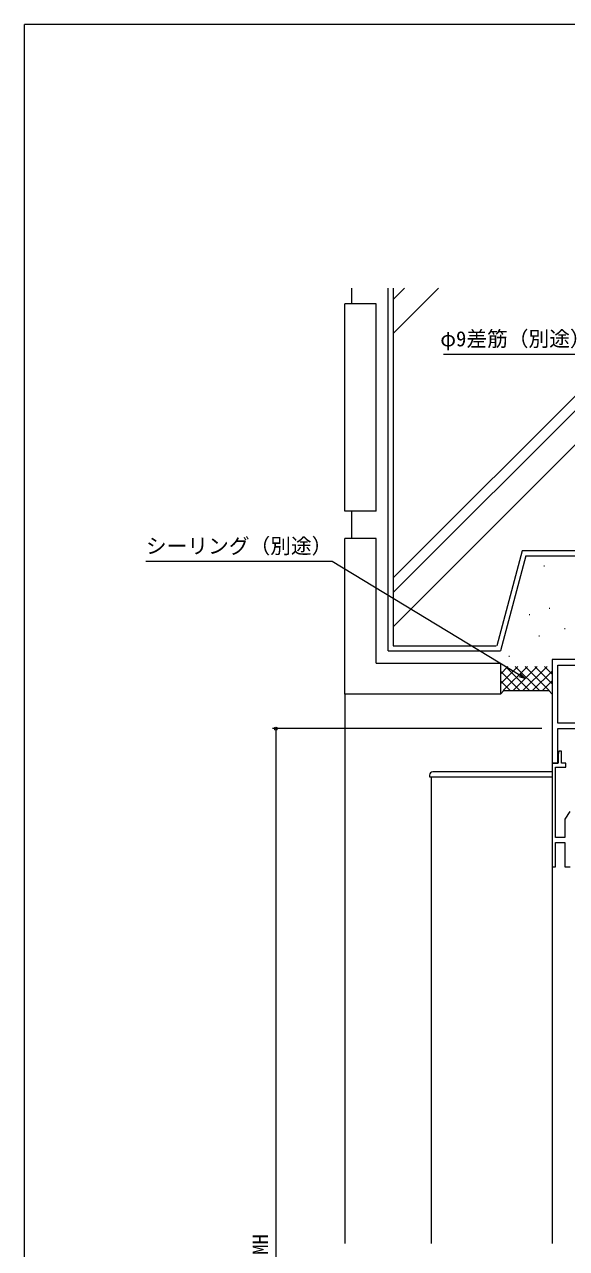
# Model space of a CAD drawing. Units: millimetres, scale not verified. Extents: x -567 to 567, y -403 to 403.
# Drawn here: x -562.7 to -405.8, y 44.7 to 399 of the extents above; entities that cross this region are included whole.
import ezdxf
from ezdxf.enums import TextEntityAlignment as Align

# ---------------------------------------------------------------- set-up
doc = ezdxf.new("R2010")
doc.units = ezdxf.units.MM
doc.header["$LTSCALE"] = 2
for name, color, linetype, lineweight in [('0-1_USER1', 2, 'Continuous', 9), ('0-2_YKK_ZWAK', 4, 'Continuous', 9), ('0-4_YKK_12', 3, 'Continuous', 9), ('0-5_YKK_13', 3, 'Continuous', 18), ('0-6_YKK_D', 7, 'Continuous', 9), ('0-7_YSS_K', 6, 'Continuous', 9), ('0-9_YSS_KE', 7, 'Continuous', 9)]:
    doc.layers.add(name, color=color, linetype=linetype, lineweight=lineweight)
doc.styles.add('ＭＳ ゴシック', font='')
doc.styles.get('ＭＳ ゴシック').set_extended_font_data('MS Gothic')

msp = doc.modelspace()

# ---------------------------------------------------------------- linework, layer by layer
at = {"layer": '0-1_USER1'}
for p, q in [((-409.949, 215.156), (-409.949, 182.656)), ((-408.249, 185.156), (-409.949, 185.156)), ((-408.319, 185.456), (-408.319, 185.156)), ((-444.949, 181.156), (-409.949, 181.156)), ((-444.949, 181.156), (-444.949, 46.157)), ((-409.949, 181.156), (-409.949, 46.157))]:
    msp.add_line(p, q, dxfattribs=at)
at = {"layer": '0-2_YKK_ZWAK'}
msp.add_line((-409.949, 182.656), (-444.449, 182.656), dxfattribs=at)
msp.add_lwpolyline([(-445.449, 181.656), (-445.449, 181.156), (-409.949, 181.156)], dxfattribs=at)
msp.add_arc((-444.449, 181.656), 1, 90, 180, dxfattribs=at)
at = {"layer": '0-4_YKK_12'}
for p, q in [((-455.949, 322.666), (-455.949, 219.156)), ((-372.097, 322.666), (-455.949, 238.813)), ((-452.707, 322.666), (-455.949, 319.423)), ((-367.854, 322.666), (-455.949, 234.57)), ((-442.807, 322.666), (-455.949, 309.523)), ((-357.955, 322.666), (-455.949, 224.671)), ((-418.632, 246.656), (-426, 219.156)), ((-278.949, 246.656), (-418.632, 246.656)), ((-412.401, 242.311), (-412.201, 242.311)), ((-416.628, 228.224), (-416.428, 228.224)), ((-410.792, 230.035), (-410.592, 230.035)), ((-406.364, 224.134), (-406.164, 224.134)), ((-413.81, 221.985), (-413.61, 221.985)), ((-455.949, 219.156), (-426.153, 219.156)), ((-424.947, 208.129), (-419.92, 213.156)), ((-424.947, 210.957), (-422.748, 213.156)), ((-424.092, 206.156), (-417.092, 213.156)), ((-423.462, 213.156), (-416.462, 206.156)), ((-422.464, 216.149), (-422.264, 216.149)), ((-421.263, 206.156), (-414.263, 213.156)), ((-420.634, 213.156), (-413.634, 206.156)), ((-418.435, 206.156), (-411.435, 213.156)), ((-417.805, 213.156), (-410.805, 206.156)), ((-414.977, 213.156), (-409.949, 208.129)), ((-412.148, 213.156), (-409.949, 210.957)), ((-424.947, 211.813), (-419.29, 206.156)), ((-415.606, 206.156), (-409.949, 211.813)), ((-424.947, 208.984), (-422.119, 206.156)), ((-412.778, 206.156), (-409.949, 208.984)), ((-469.947, 205.156), (-469.947, 46.157))]:
    msp.add_line(p, q, dxfattribs=at)
at = {"layer": '0-5_YKK_13'}
for p, q in [((-467.947, 318.156), (-467.947, 322.666)), ((-457.449, 217.656), (-457.449, 322.666)), ((-469.947, 258.156), (-469.947, 318.156)), ((-460.947, 318.156), (-469.947, 318.156)), ((-460.947, 258.156), (-460.947, 318.156)), ((-460.947, 258.156), (-469.947, 258.156)), ((-467.947, 250.156), (-467.947, 258.156)), ((-460.947, 250.156), (-469.947, 250.156)), ((-469.947, 205.156), (-469.947, 250.156)), ((-460.947, 214.156), (-460.947, 250.156)), ((-417.581, 245.156), (-424.949, 217.656)), ((-417.581, 245.156), (-277.449, 245.156)), ((-457.449, 217.656), (-424.949, 217.656)), ((-460.947, 214.156), (-424.947, 214.156)), ((-424.947, 214.156), (-424.947, 205.156)), ((-423.947, 206.156), (-424.947, 205.156)), ((-423.947, 206.156), (-410.949, 206.156)), ((-410.949, 206.156), (-409.949, 205.156)), ((-424.947, 205.156), (-469.947, 205.156))]:
    msp.add_line(p, q, dxfattribs=at)
at = {"layer": '0-6_YKK_D'}
for points in [[(-398.949, 215.156), (-409.949, 215.156), (-409.949, 185.156), (-408.319, 185.156), (-408.319, 195.156), (-366.849, 195.156)], [(-393.299, 196.786), (-408.319, 196.786), (-408.319, 213.526), (-400.04, 213.526)], [(-404.784, 171.156), (-406.249, 168.959), (-406.249, 163.656), (-408.949, 163.656), (-408.949, 183.956), (-405.949, 183.956), (-405.949, 185.156), (-407.249, 185.156), (-407.249, 188.656), (-407.981, 188.656), (-408.249, 187.656), (-408.249, 185.156), (-409.949, 185.156), (-409.949, 155.156), (-408.949, 155.156), (-408.949, 162.156), (-406.249, 162.156), (-406.249, 155.156), (-404.749, 155.156)]]:
    msp.add_lwpolyline(points, dxfattribs=at)
at = {"layer": '0-7_YSS_K'}
for p, q in [((-412.949, 195.156), (-490.947, 195.156)), ((-489.947, 195.156), (-489.947, -139.845))]:
    msp.add_line(p, q, dxfattribs=at)
for points in [[(-365.245, 273.297), (-366.46, 274.486), (-396.113, 303.5), (-441.373, 303.5)], [(-417.763, 209.656), (-419.217, 210.536), (-473.672, 243.522), (-527.572, 243.522)], [(-418.981, 210.926), (-417.763, 209.656), (-419.453, 210.147)]]:
    msp.add_lwpolyline(points, dxfattribs=at)
msp.add_circle((-489.947, 195.156), 0.425, dxfattribs=at)
at = {"layer": '0-9_YSS_KE'}
for p in [(537.274, 399), (-562.726, -351)]:
    msp.add_line(p, (-562.726, 399), dxfattribs=at)

# ---------------------------------------------------------------- texts
at = {"layer": '0-7_YSS_K', "style": 'ＭＳ ゴシック'}
for s, p in [('φ9差筋（別途）', (-442.333, 304.5)), ('シーリング（別途）', (-527.572, 244.522))]:
    msp.add_text(s, height=4.399, dxfattribs=at).set_placement(p, align=Align.BOTTOM_LEFT)
msp.add_text('網戸出来幅\u3000MH', height=4.399, rotation=90, dxfattribs=at).set_placement((-490.947, 6.855), align=Align.BOTTOM_LEFT)

doc.saveas('drawing.dxf')
